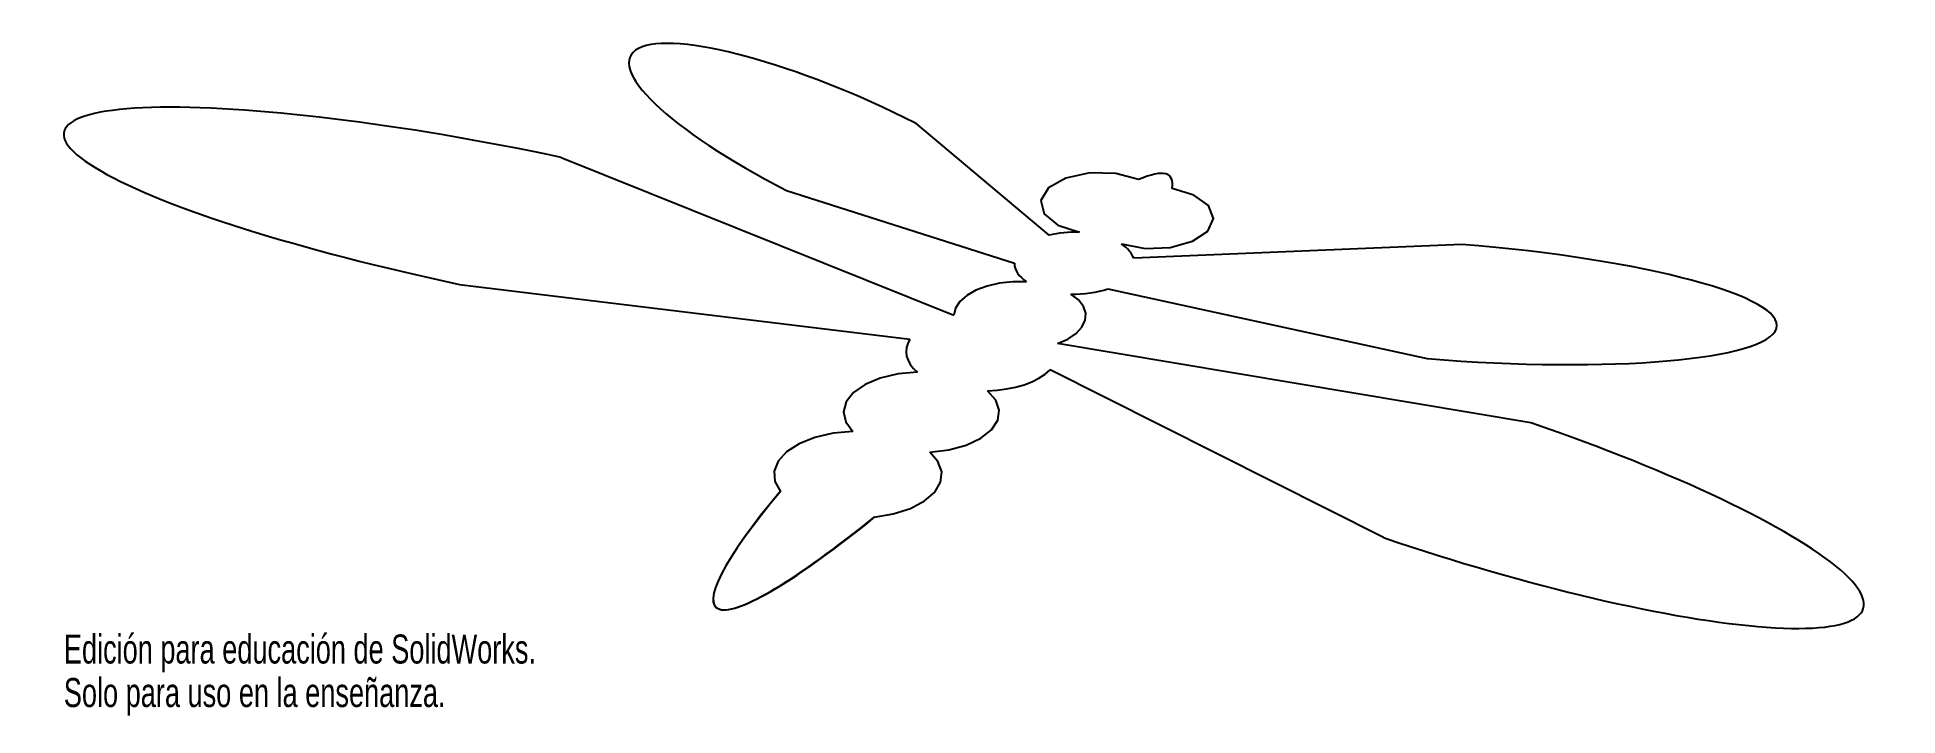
# Model space of a CAD drawing. Header units: millimetres. Extents: x -151 to 159, y -54 to 59.
import ezdxf

# ---------------------------------------------------------------- set-up
doc = ezdxf.new("R2010")
doc.units = ezdxf.units.MM
doc.styles.add('SLDTEXTSTYLE0', font='TXT', dxfattribs={"width": 0.7})

msp = doc.modelspace()

# ---------------------------------------------------------------- linework, layer by layer
at = {"color": 7, "linetype": 'Continuous'}
for p, q in [((-4.55, 44.72), (17.67, 26.07)), ((-63.64, 39.04), (1.85, 12.76)), ((-26.04, 33.54), (11.94, 21.39)), ((86.55, 24.53), (31.82, 22.22)), ((-80.58, 17.88), (-5.48, 8.73)), ((27.53, 17.14), (80.73, 5.5)), ((98.05, -5.22), (19.1, 8.01)), ((73.47, -24.31), (17.89, 3.61))]:
    msp.add_line(p, q, dxfattribs=at)
at = {"color": 7, "linetype": 'Continuous', "flags": 128}
for points in [[(32.65, 35.34), (28.82, 36.35), (24.51, 36.44), (20.53, 35.58), (17.62, 33.95), (16.32, 31.83), (16.87, 29.63), (19.17, 27.75), (22.78, 26.55)], [(29.77, 24.62), (33.72, 23.87), (37.91, 24.02), (41.62, 25.05), (44.17, 26.77), (45.13, 28.88), (44.31, 31.01), (41.86, 32.77), (38.22, 33.86)], [(22.78, 26.55), (22.13, 26.56), (21.47, 26.56), (20.81, 26.53), (20.16, 26.48), (19.52, 26.41), (18.89, 26.32), (18.27, 26.2), (17.67, 26.07)], [(31.82, 22.22), (31.69, 22.54), (31.53, 22.86), (31.33, 23.18), (31.09, 23.49), (30.81, 23.79), (30.5, 24.07), (30.15, 24.35), (29.77, 24.62)], [(11.94, 21.39), (11.97, 20.98), (12.07, 20.57), (12.24, 20.16), (12.46, 19.77), (12.75, 19.38), (13.1, 19.01), (13.5, 18.65), (13.96, 18.31)], [(13.96, 18.31), (11.69, 18.31), (9.46, 18.06), (7.38, 17.59), (5.53, 16.9), (4, 16.04), (2.85, 15.03), (2.12, 13.92), (1.85, 12.76)], [(19.1, 8.01), (20.82, 8.77), (22.21, 9.7), (23.2, 10.75), (23.74, 11.89), (23.82, 13.06), (23.44, 14.21), (22.6, 15.3), (21.34, 16.27)], [(21.34, 16.27), (22.16, 16.26), (22.97, 16.29), (23.78, 16.35), (24.58, 16.45), (25.36, 16.57), (26.11, 16.73), (26.84, 16.92), (27.53, 17.14)], [(-5.48, 8.73), (-5.84, 8.04), (-6.05, 7.34), (-6.12, 6.63), (-6.04, 5.92), (-5.8, 5.22), (-5.42, 4.53), (-4.9, 3.87), (-4.25, 3.25)], [(-4.25, 3.25), (-7.46, 2.95), (-10.43, 2.25), (-12.97, 1.19), (-14.91, -0.16), (-16.14, -1.72), (-16.57, -3.39), (-16.19, -5.06), (-15, -6.63)], [(7.43, 0.12), (9.04, 0.23), (10.62, 0.44), (12.13, 0.76), (13.54, 1.16), (14.85, 1.66), (16.02, 2.24), (17.04, 2.9), (17.89, 3.61)], [(-2.19, -10.09), (1, -9.7), (3.9, -8.91), (6.33, -7.77), (8.12, -6.36), (9.17, -4.76), (9.4, -3.07), (8.81, -1.41), (7.43, 0.12)], [(-15, -6.63), (-18.28, -6.93), (-21.33, -7.63), (-23.97, -8.68), (-26.06, -10.02), (-27.47, -11.58), (-28.12, -13.26), (-27.99, -14.98), (-27.06, -16.63)], [(-11.44, -20.9), (-8.26, -20.36), (-5.41, -19.45), (-3.06, -18.22), (-1.36, -16.74), (-0.38, -15.08), (-0.19, -13.36), (-0.81, -11.67), (-2.19, -10.09)]]:
    msp.add_lwpolyline(points, dxfattribs=at)
at = {"color": 7, "linetype": 'Continuous'}
for centre, major_axis, ratio, start_param, end_param in [((-15.3, 39.13), (36.81, -16.72), 0.239903, 1.38499, 4.526582), ((-72.11, 28.46), (74.41, -14.78), 0.159084, 1.488371, 4.629964), ((0, 0), (37.88, 35.88), 0.156756, 6.073687, 6.685725), ((83.64, 15.02), (55.42, -4.11), 0.17476, 4.672867, 7.814459), ((0, 0), (37.88, 35.88), 0.156756, 1.106105, 1.106359), ((0, 0), (37.88, 35.88), 0.156756, 1.106105, 1.106359), ((0, 0), (37.88, 35.88), 0.156756, 1.106105, 1.106359), ((85.76, -14.77), (67.68, -21.41), 0.181793, 4.587549, 7.729142), ((0, 0), (37.91, 35.88), 0.155624, 2.208776, 4.263047), ((0, 0), (37.88, 35.88), 0.156756, 2.208899, 4.264687), ((0, 0), (37.88, 35.88), 0.156756, 2.208899, 4.264687), ((0, 0), (37.88, 35.88), 0.156756, 2.208899, 4.264687)]:
    msp.add_ellipse(centre, major_axis=major_axis, ratio=ratio, start_param=start_param, end_param=end_param, dxfattribs=at)

# ---------------------------------------------------------------- texts
at = {"color": 7, "linetype": 'Continuous', "char_height": 4.8336, "attachment_point": 1, "style": 'SLDTEXTSTYLE0'}
for s, insert in [('Edición para educación de SolidWorks.', (-146.55, -40.48)), ('Solo para uso en la enseñanza.', (-146.55, -47.73))]:
    msp.add_mtext(s, dxfattribs=dict(at, insert=insert))

doc.saveas('drawing.dxf')
